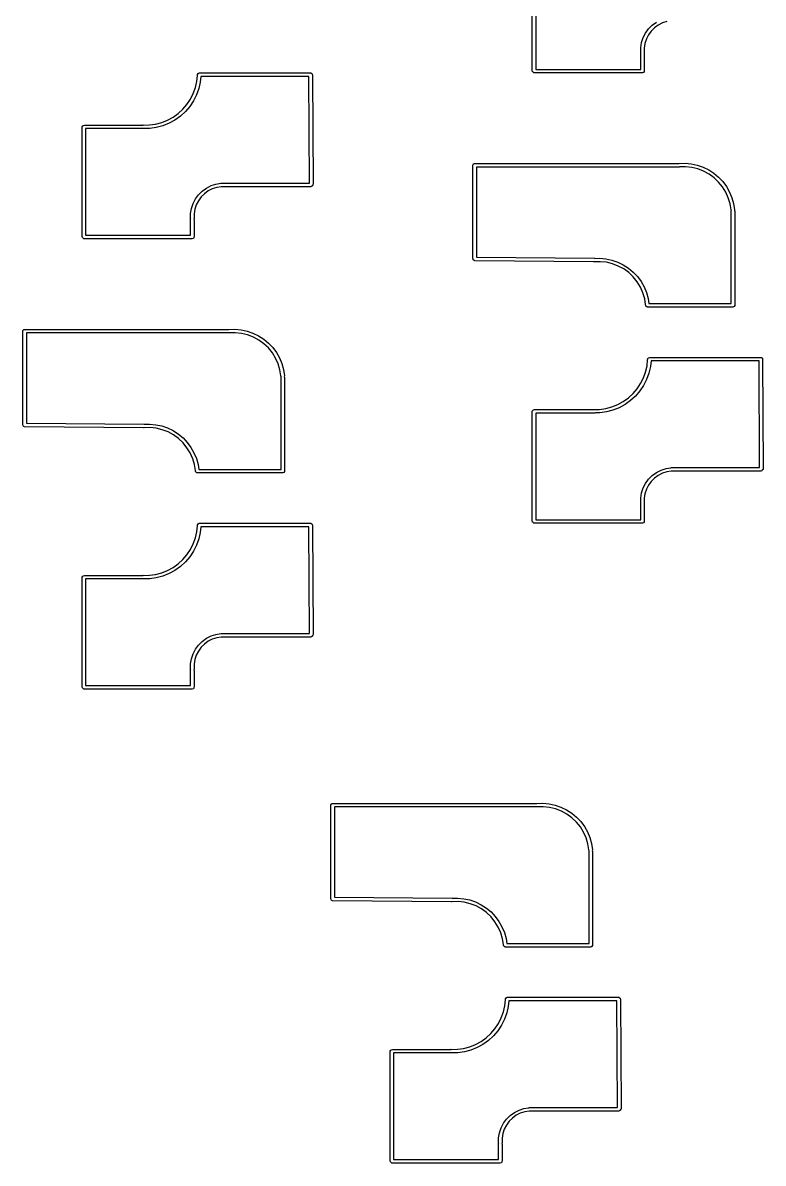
# Model space of a CAD drawing. Extents: x -5 to 140, y -38 to 78.
# Drawn here: x 33.12 to 64.38, y -21.3 to 26.81 of the extents above; entities that cross this region are included whole.
import ezdxf

# ---------------------------------------------------------------- set-up
doc = ezdxf.new("R2010")
doc.units = 0
doc.layers.add('BLACK', color=7, linetype='CONTINUOUS')

msp = doc.modelspace()

# ---------------------------------------------------------------- linework, layer by layer
at = {"layer": 'BLACK', "linetype": 'CONTINUOUS'}
for p, q in [((54.625, 24.8), (54.625, 29.4)), ((54.775, 29.35), (54.775, 24.85)), ((59.4095, 26.3843), (59.539, 26.5615)), ((59.6499, 26.4663), (59.5339, 26.3076)), ((59.539, 26.5615), (59.6947, 26.7163)), ((59.7893, 26.6049), (59.6499, 26.4663)), ((59.6947, 26.7163), (59.8726, 26.8448)), ((59.9486, 26.72), (59.7893, 26.6049)), ((60.124, 26.8087), (59.9486, 26.72)), ((60.3111, 26.8689), (60.124, 26.8087)), ((59.2408, 25.9805), (59.3093, 26.1891)), ((59.3093, 26.1891), (59.4095, 26.3843)), ((59.4441, 26.1328), (59.3828, 25.946)), ((59.5339, 26.3076), (59.4441, 26.1328)), ((59.205, 25.5), (59.2095, 25.5257)), ((59.2052, 25.5443), (59.2059, 25.7638)), ((59.2118, 25.5283), (59.2052, 25.5443)), ((59.2052, 25.5443), (59.2052, 25.5443)), ((59.2059, 25.7638), (59.2408, 25.9805)), ((59.2095, 25.5257), (59.2118, 25.5283)), ((59.3548, 25.5557), (59.3468, 25.5226)), ((59.3468, 25.5226), (59.355, 25.5)), ((59.3515, 25.7519), (59.351, 25.565)), ((59.351, 25.565), (59.3548, 25.5557)), ((59.3828, 25.946), (59.3515, 25.7519)), ((59.205, 24.85), (59.205, 25.5)), ((59.355, 25.5), (59.355, 24.8)), ((40.4714, 24.3388), (40.498, 24.5927)), ((40.4951, 24.6033), (40.5034, 24.6254)), ((40.498, 24.5927), (40.4951, 24.6033)), ((40.5011, 24.638), (40.5268, 24.6825)), ((40.5034, 24.6254), (40.5011, 24.638)), ((40.5268, 24.6825), (40.575, 24.7)), ((40.575, 24.7), (45.275, 24.7)), ((40.64, 24.55), (40.6154, 24.3148)), ((45.2003, 24.55), (40.64, 24.55)), ((45.2247, 20.05), (45.2003, 24.55)), ((45.275, 24.7), (45.3007, 24.6955)), ((45.3007, 24.6955), (45.34, 24.6625)), ((45.34, 24.6625), (45.3489, 24.612)), ((45.3489, 24.612), (45.3469, 24.6087)), ((45.3469, 24.6087), (45.35, 24.6004)), ((45.35, 24.6004), (45.375, 20.0004)), ((54.6425, 24.7518), (54.625, 24.8)), ((54.6592, 24.7422), (54.6425, 24.7518)), ((54.66, 24.7375), (54.6592, 24.7422)), ((54.6993, 24.7045), (54.66, 24.7375)), ((54.725, 24.7), (54.6993, 24.7045)), ((59.275, 24.7), (54.725, 24.7)), ((54.775, 24.85), (59.205, 24.85)), ((59.3232, 24.7175), (59.275, 24.7)), ((59.3489, 24.762), (59.3232, 24.7175)), ((59.3505, 24.7743), (59.3473, 24.7706)), ((59.3473, 24.7706), (59.3489, 24.762)), ((59.355, 24.8), (59.3505, 24.7743)), ((40.3218, 23.8296), (40.412, 24.0797)), ((40.412, 24.0797), (40.4714, 24.3388)), ((40.6154, 24.3148), (40.5521, 24.0385)), ((40.0548, 23.3711), (40.2022, 23.5923)), ((40.2022, 23.5923), (40.3218, 23.8296)), ((40.4559, 23.7719), (40.3283, 23.5188)), ((40.5521, 24.0385), (40.4559, 23.7719)), ((39.6857, 22.9897), (39.8818, 23.1692)), ((39.8818, 23.1692), (40.0548, 23.3711)), ((40.1712, 23.2829), (39.9867, 23.0677)), ((40.3283, 23.5188), (40.1712, 23.2829)), ((38.9892, 22.6095), (39.2362, 22.7078)), ((39.2362, 22.7078), (39.4695, 22.8352)), ((39.5471, 22.7115), (39.2983, 22.5757)), ((39.4695, 22.8352), (39.6857, 22.9897)), ((39.7777, 22.8763), (39.5471, 22.7115)), ((39.9867, 23.0677), (39.7777, 22.8763)), ((35.625, 22.4), (35.6295, 22.4257)), ((35.625, 17.8), (35.625, 22.4)), ((35.6295, 22.4257), (35.6625, 22.465)), ((35.6625, 22.465), (35.6672, 22.4658)), ((35.6672, 22.4658), (35.6768, 22.4825)), ((35.6768, 22.4825), (35.725, 22.5)), ((35.725, 22.5), (38.1855, 22.5)), ((38.275, 22.35), (35.775, 22.35)), ((35.775, 22.35), (35.775, 17.85)), ((38.1855, 22.5), (38.2033, 22.5049)), ((38.2033, 22.5049), (38.2136, 22.5011)), ((38.2136, 22.5011), (38.4689, 22.5053)), ((38.2933, 22.3567), (38.275, 22.35)), ((38.4801, 22.3597), (38.2933, 22.3567)), ((38.4689, 22.5053), (38.7322, 22.5416)), ((38.7609, 22.3985), (38.4801, 22.3597)), ((38.7322, 22.5416), (38.9892, 22.6095)), ((39.0349, 22.4708), (38.7609, 22.3985)), ((39.2983, 22.5757), (39.0349, 22.4708)), ((52.125, 20.804), (52.1267, 20.8137)), ((52.125, 16.896), (52.125, 20.804)), ((52.1261, 20.817), (52.1278, 20.8199)), ((52.1267, 20.8137), (52.1261, 20.817)), ((52.1278, 20.8199), (52.1295, 20.8297)), ((52.1295, 20.8297), (52.142, 20.8446)), ((52.142, 20.8446), (52.1518, 20.8615)), ((52.1518, 20.8615), (52.1581, 20.8638)), ((52.1581, 20.8638), (52.1625, 20.869)), ((52.1625, 20.869), (52.1817, 20.8723)), ((52.1817, 20.8723), (52.2, 20.879)), ((52.2, 20.879), (60.825, 20.879)), ((60.825, 20.729), (52.275, 20.729)), ((52.275, 20.729), (52.275, 16.9243)), ((60.825, 20.879), (60.8255, 20.8789)), ((60.8282, 20.7301), (60.825, 20.729)), ((60.8255, 20.8789), (61.0786, 20.8867)), ((60.8318, 20.7293), (60.8282, 20.7301)), ((60.8425, 20.7339), (60.8318, 20.7293)), ((61.0945, 20.7404), (60.8425, 20.7339)), ((61.0786, 20.8867), (61.3381, 20.8634)), ((61.3563, 20.7128), (61.0945, 20.7404)), ((61.3381, 20.8634), (61.5929, 20.8089)), ((61.6122, 20.6513), (61.3563, 20.7128)), ((61.5929, 20.8089), (61.8392, 20.724)), ((61.8392, 20.724), (62.0736, 20.6102)), ((61.8578, 20.5569), (61.6122, 20.6513)), ((62.0891, 20.4313), (61.8578, 20.5569)), ((62.0736, 20.6102), (62.2925, 20.4688)), ((62.302, 20.2766), (62.0891, 20.4313)), ((62.2925, 20.4688), (62.4928, 20.3022)), ((62.4928, 20.0953), (62.302, 20.2766)), ((62.4928, 20.3022), (62.6715, 20.1126)), ((40.6947, 19.7163), (40.8726, 19.8448)), ((40.8726, 19.8448), (41.0685, 19.9439)), ((41.124, 19.8087), (40.9486, 19.72)), ((41.0685, 19.9439), (41.2774, 20.0111)), ((41.3111, 19.8689), (41.124, 19.8087)), ((41.2774, 20.0111), (41.4792, 20.0424)), ((41.4959, 19.8976), (41.3111, 19.8689)), ((41.4792, 20.0424), (41.5, 20.05)), ((41.5057, 19.8952), (41.4959, 19.8976)), ((41.5, 20.05), (45.2247, 20.05)), ((41.5173, 19.9), (41.5057, 19.8952)), ((45.275, 19.9), (41.5173, 19.9)), ((45.3232, 19.9175), (45.275, 19.9)), ((45.3329, 19.9344), (45.3232, 19.9175)), ((45.3379, 19.9353), (45.3329, 19.9344)), ((45.3706, 19.9747), (45.3379, 19.9353)), ((45.375, 20.0004), (45.3706, 19.9747)), ((62.6584, 19.8908), (62.4928, 20.0953)), ((62.7958, 19.6663), (62.6584, 19.8908)), ((62.6715, 20.1126), (62.8261, 19.9028)), ((62.8261, 19.9028), (62.9543, 19.676)), ((40.3093, 19.1891), (40.4095, 19.3843)), ((40.4095, 19.3843), (40.539, 19.5615)), ((40.5339, 19.3076), (40.4441, 19.1328)), ((40.6499, 19.4663), (40.5339, 19.3076)), ((40.539, 19.5615), (40.6947, 19.7163)), ((40.7893, 19.6049), (40.6499, 19.4663)), ((40.9486, 19.72), (40.7893, 19.6049)), ((62.9028, 19.4259), (62.7958, 19.6663)), ((62.9775, 19.1735), (62.9028, 19.4259)), ((62.9543, 19.676), (63.0541, 19.4353)), ((63.0541, 19.4353), (63.1243, 19.1844)), ((40.2059, 18.7638), (40.2408, 18.9805)), ((40.2408, 18.9805), (40.3093, 19.1891)), ((40.3828, 18.946), (40.3515, 18.7519)), ((40.4441, 19.1328), (40.3828, 18.946)), ((63.0169, 18.9245), (62.9775, 19.1735)), ((63.0143, 18.9132), (63.0169, 18.9245)), ((63.0301, 18.8764), (63.0143, 18.9132)), ((63.025, 18.85), (63.0295, 18.8757)), ((63.025, 14.971), (63.025, 18.85)), ((63.0295, 18.8757), (63.0301, 18.8764)), ((63.1243, 19.1844), (63.1637, 18.9268)), ((63.1637, 18.9268), (63.1572, 18.8983)), ((63.1572, 18.8983), (63.1575, 18.8982)), ((63.1575, 18.8982), (63.175, 18.85)), ((63.1637, 18.9268), (63.1637, 18.9268)), ((63.175, 18.85), (63.175, 14.905)), ((40.205, 18.5), (40.2095, 18.5257)), ((40.205, 17.85), (40.205, 18.5)), ((40.2052, 18.5443), (40.2059, 18.7638)), ((40.2118, 18.5283), (40.2052, 18.5443)), ((40.2052, 18.5443), (40.2052, 18.5443)), ((40.2095, 18.5257), (40.2118, 18.5283)), ((40.3548, 18.5557), (40.3468, 18.5226)), ((40.3468, 18.5226), (40.355, 18.5)), ((40.3515, 18.7519), (40.351, 18.565)), ((40.351, 18.565), (40.3548, 18.5557)), ((40.355, 18.5), (40.355, 17.8)), ((35.775, 17.85), (40.205, 17.85)), ((35.6425, 17.7518), (35.625, 17.8)), ((35.6592, 17.7422), (35.6425, 17.7518)), ((35.66, 17.7375), (35.6592, 17.7422)), ((35.6993, 17.7045), (35.66, 17.7375)), ((35.725, 17.7), (35.6993, 17.7045)), ((40.275, 17.7), (35.725, 17.7)), ((40.3232, 17.7175), (40.275, 17.7)), ((40.3489, 17.762), (40.3232, 17.7175)), ((40.3505, 17.7743), (40.3473, 17.7706)), ((40.3473, 17.7706), (40.3489, 17.762)), ((40.355, 17.8), (40.3505, 17.7743)), ((52.1328, 16.8747), (52.125, 16.896)), ((52.1263, 16.8637), (52.1328, 16.8747)), ((52.1347, 16.8131), (52.1263, 16.8637)), ((52.275, 16.9243), (57.2507, 16.879)), ((57.2507, 16.879), (57.2659, 16.8762)), ((57.2659, 16.8762), (57.4781, 16.8828)), ((57.4781, 16.8828), (57.7371, 16.8595)), ((57.7371, 16.8595), (57.9915, 16.8051)), ((52.1737, 16.7798), (52.1347, 16.8131)), ((52.1993, 16.775), (52.1737, 16.7798)), ((57.2141, 16.7293), (52.1993, 16.775)), ((57.2319, 16.7253), (57.2141, 16.7293)), ((57.2406, 16.7291), (57.2319, 16.7253)), ((57.2493, 16.729), (57.2406, 16.7291)), ((57.2525, 16.7301), (57.2493, 16.729)), ((57.494, 16.7364), (57.2525, 16.7301)), ((57.7552, 16.709), (57.494, 16.7364)), ((58.0106, 16.6476), (57.7552, 16.709)), ((57.9915, 16.8051), (58.2374, 16.7205)), ((58.2558, 16.5535), (58.0106, 16.6476)), ((58.2374, 16.7205), (58.4713, 16.6069)), ((58.4867, 16.4281), (58.2558, 16.5535)), ((58.4713, 16.6069), (58.6898, 16.4659)), ((58.6991, 16.2737), (58.4867, 16.4281)), ((58.6898, 16.4659), (58.8898, 16.2995)), ((58.8897, 16.0929), (58.6991, 16.2737)), ((59.0549, 15.8887), (58.8897, 16.0929)), ((58.8898, 16.2995), (59.0682, 16.1103)), ((59.1921, 15.6648), (59.0549, 15.8887)), ((59.0682, 16.1103), (59.2225, 15.901)), ((59.2225, 15.901), (59.3505, 15.6746)), ((59.299, 15.4248), (59.1921, 15.6648)), ((59.3735, 15.173), (59.299, 15.4248)), ((59.3505, 15.6746), (59.4503, 15.4344)), ((59.4503, 15.4344), (59.5203, 15.1839)), ((59.4129, 14.9244), (59.3735, 15.173)), ((59.4103, 14.9131), (59.4129, 14.9244)), ((59.5203, 15.1839), (59.5529, 14.971)), ((59.5529, 14.971), (63.025, 14.971)), ((59.419, 14.893), (59.4103, 14.9131)), ((59.425, 14.8585), (59.419, 14.893)), ((59.4643, 14.8255), (59.425, 14.8585)), ((59.49, 14.821), (59.4643, 14.8255)), ((63.1, 14.821), (59.49, 14.821)), ((63.1482, 14.8385), (63.1, 14.821)), ((63.1739, 14.883), (63.1482, 14.8385)), ((63.175, 14.905), (63.1725, 14.8908)), ((63.1725, 14.8908), (63.1739, 14.883)), ((33.125, 13.804), (33.1267, 13.8137)), ((33.125, 9.896), (33.125, 13.804)), ((33.1261, 13.817), (33.1278, 13.8199)), ((33.1267, 13.8137), (33.1261, 13.817)), ((33.1278, 13.8199), (33.1295, 13.8297)), ((33.1295, 13.8297), (33.142, 13.8446)), ((33.142, 13.8446), (33.1518, 13.8615)), ((33.1518, 13.8615), (33.1581, 13.8638)), ((33.1581, 13.8638), (33.1625, 13.869)), ((33.1625, 13.869), (33.1817, 13.8723)), ((33.1817, 13.8723), (33.2, 13.879)), ((33.2, 13.879), (41.825, 13.879)), ((41.825, 13.729), (33.275, 13.729)), ((33.275, 13.729), (33.275, 9.92432)), ((41.825, 13.879), (41.8255, 13.8789)), ((41.8282, 13.7301), (41.825, 13.729)), ((41.8255, 13.8789), (42.0786, 13.8867)), ((41.8318, 13.7293), (41.8282, 13.7301)), ((41.8425, 13.7339), (41.8318, 13.7293)), ((42.0945, 13.7404), (41.8425, 13.7339)), ((42.0786, 13.8867), (42.3381, 13.8634)), ((42.3563, 13.7128), (42.0945, 13.7404)), ((42.3381, 13.8634), (42.5929, 13.8089)), ((42.6122, 13.6513), (42.3563, 13.7128)), ((42.5929, 13.8089), (42.8392, 13.724)), ((42.8578, 13.5569), (42.6122, 13.6513)), ((42.8392, 13.724), (43.0736, 13.6102)), ((43.0891, 13.4313), (42.8578, 13.5569)), ((43.0736, 13.6102), (43.2925, 13.4688)), ((43.302, 13.2766), (43.0891, 13.4313)), ((43.2925, 13.4688), (43.4928, 13.3022)), ((43.4928, 13.0953), (43.302, 13.2766)), ((43.4928, 13.3022), (43.6715, 13.1126)), ((43.6584, 12.8908), (43.4928, 13.0953)), ((43.6715, 13.1126), (43.8261, 12.9028)), ((43.7958, 12.6663), (43.6584, 12.8908)), ((43.9028, 12.4259), (43.7958, 12.6663)), ((43.8261, 12.9028), (43.9543, 12.676)), ((43.9543, 12.676), (44.0541, 12.4353)), ((59.4714, 12.3388), (59.498, 12.5927)), ((59.4951, 12.6033), (59.5034, 12.6254)), ((59.498, 12.5927), (59.4951, 12.6033)), ((59.5011, 12.638), (59.5268, 12.6825)), ((59.5034, 12.6254), (59.5011, 12.638)), ((59.5268, 12.6825), (59.575, 12.7)), ((59.575, 12.7), (64.275, 12.7)), ((59.64, 12.55), (59.6154, 12.3148)), ((64.2003, 12.55), (59.64, 12.55)), ((64.2247, 8.05), (64.2003, 12.55)), ((64.275, 12.7), (64.3007, 12.6955)), ((64.3007, 12.6955), (64.34, 12.6625)), ((64.34, 12.6625), (64.3489, 12.612)), ((64.3489, 12.612), (64.3469, 12.6087)), ((64.3469, 12.6087), (64.35, 12.6004)), ((64.35, 12.6004), (64.375, 8.00041)), ((43.9775, 12.1735), (43.9028, 12.4259)), ((44.0169, 11.9245), (43.9775, 12.1735)), ((44.0541, 12.4353), (44.1243, 12.1844)), ((44.1243, 12.1844), (44.1637, 11.9268)), ((59.3218, 11.8296), (59.412, 12.0797)), ((59.412, 12.0797), (59.4714, 12.3388)), ((59.5521, 12.0385), (59.4559, 11.7719)), ((59.6154, 12.3148), (59.5521, 12.0385)), ((44.0143, 11.9132), (44.0169, 11.9245)), ((44.0301, 11.8764), (44.0143, 11.9132)), ((44.025, 11.85), (44.0295, 11.8757)), ((44.025, 7.971), (44.025, 11.85)), ((44.0295, 11.8757), (44.0301, 11.8764)), ((44.1637, 11.9268), (44.1572, 11.8983)), ((44.1572, 11.8983), (44.1575, 11.8982)), ((44.1575, 11.8982), (44.175, 11.85)), ((44.1637, 11.9268), (44.1637, 11.9268)), ((44.175, 11.85), (44.175, 7.905)), ((59.0548, 11.3711), (59.2022, 11.5923)), ((59.2022, 11.5923), (59.3218, 11.8296)), ((59.4559, 11.7719), (59.3283, 11.5188)), ((58.6857, 10.9897), (58.8818, 11.1692)), ((58.9867, 11.0677), (58.7777, 10.8763)), ((58.8818, 11.1692), (59.0548, 11.3711)), ((59.1712, 11.2829), (58.9867, 11.0677)), ((59.3283, 11.5188), (59.1712, 11.2829)), ((57.7322, 10.5416), (57.9892, 10.6095)), ((57.9892, 10.6095), (58.2362, 10.7078)), ((58.2362, 10.7078), (58.4695, 10.8352)), ((58.5471, 10.7115), (58.2983, 10.5757)), ((58.4695, 10.8352), (58.6857, 10.9897)), ((58.7777, 10.8763), (58.5471, 10.7115)), ((54.625, 10.4), (54.6295, 10.4257)), ((54.625, 5.8), (54.625, 10.4)), ((54.6295, 10.4257), (54.6625, 10.465)), ((54.6625, 10.465), (54.6672, 10.4658)), ((54.6672, 10.4658), (54.6768, 10.4825)), ((54.6768, 10.4825), (54.725, 10.5)), ((54.725, 10.5), (57.1855, 10.5)), ((57.275, 10.35), (54.775, 10.35)), ((54.775, 10.35), (54.775, 5.85)), ((57.1855, 10.5), (57.2033, 10.5049)), ((57.2033, 10.5049), (57.2136, 10.5011)), ((57.2136, 10.5011), (57.4689, 10.5053)), ((57.2933, 10.3567), (57.275, 10.35)), ((57.4801, 10.3597), (57.2933, 10.3567)), ((57.4689, 10.5053), (57.7322, 10.5416)), ((57.7609, 10.3985), (57.4801, 10.3597)), ((58.0349, 10.4708), (57.7609, 10.3985)), ((58.2983, 10.5757), (58.0349, 10.4708)), ((33.1328, 9.8747), (33.125, 9.896)), ((33.1263, 9.8637), (33.1328, 9.8747)), ((33.1347, 9.81309), (33.1263, 9.8637)), ((33.1737, 9.77976), (33.1347, 9.81309)), ((33.1993, 9.775), (33.1737, 9.77976)), ((38.2141, 9.72932), (33.1993, 9.775)), ((33.275, 9.92432), (38.2507, 9.879)), ((38.2319, 9.72531), (38.2141, 9.72932)), ((38.2406, 9.72908), (38.2319, 9.72531)), ((38.2493, 9.729), (38.2406, 9.72908)), ((38.2525, 9.73014), (38.2493, 9.729)), ((38.2507, 9.879), (38.2659, 9.87617)), ((38.494, 9.73644), (38.2525, 9.73014)), ((38.2659, 9.87617), (38.4781, 9.88278)), ((38.4781, 9.88278), (38.7371, 9.85947)), ((38.7552, 9.70896), (38.494, 9.73644)), ((38.7371, 9.85947), (38.9915, 9.80512)), ((39.0106, 9.64762), (38.7552, 9.70896)), ((38.9915, 9.80512), (39.2374, 9.72051)), ((39.2558, 9.55347), (39.0106, 9.64762)), ((39.2374, 9.72051), (39.4713, 9.60687)), ((39.4867, 9.42812), (39.2558, 9.55347)), ((39.4713, 9.60687), (39.6898, 9.46586)), ((39.6991, 9.27371), (39.4867, 9.42812)), ((39.6898, 9.46586), (39.8898, 9.29954)), ((39.8897, 9.09289), (39.6991, 9.27371)), ((39.8898, 9.29954), (40.0682, 9.11033)), ((40.0549, 8.88875), (39.8897, 9.09289)), ((40.1921, 8.66478), (40.0549, 8.88875)), ((40.0682, 9.11033), (40.2225, 8.90099)), ((40.299, 8.42482), (40.1921, 8.66478)), ((40.2225, 8.90099), (40.3505, 8.67458)), ((40.3505, 8.67458), (40.4503, 8.43439)), ((40.3735, 8.17297), (40.299, 8.42482)), ((40.4503, 8.43439), (40.5203, 8.18393)), ((40.5203, 8.18393), (40.5529, 7.971)), ((40.4129, 7.92443), (40.3735, 8.17297)), ((40.4103, 7.91315), (40.4129, 7.92443)), ((40.419, 7.89301), (40.4103, 7.91315)), ((40.425, 7.8585), (40.419, 7.89301)), ((40.4643, 7.82552), (40.425, 7.8585)), ((40.49, 7.821), (40.4643, 7.82552)), ((44.1, 7.821), (40.49, 7.821)), ((40.5529, 7.971), (44.025, 7.971)), ((44.1482, 7.83855), (44.1, 7.821)), ((44.1739, 7.88298), (44.1482, 7.83855)), ((44.175, 7.905), (44.1725, 7.89076)), ((44.1725, 7.89076), (44.1739, 7.88298)), ((59.539, 7.56155), (59.6947, 7.7163)), ((59.6947, 7.7163), (59.8726, 7.84479)), ((59.9486, 7.71997), (59.7893, 7.60489)), ((59.8726, 7.84479), (60.0685, 7.94387)), ((60.124, 7.80869), (59.9486, 7.71997)), ((60.0685, 7.94387), (60.2774, 8.01108)), ((60.3111, 7.86888), (60.124, 7.80869)), ((60.2774, 8.01108), (60.4792, 8.04244)), ((60.4959, 7.89759), (60.3111, 7.86888)), ((60.4792, 8.04244), (60.5, 8.05)), ((60.5057, 7.89521), (60.4959, 7.89759)), ((60.5, 8.05), (64.2247, 8.05)), ((60.5173, 7.9), (60.5057, 7.89521)), ((64.275, 7.9), (60.5173, 7.9)), ((64.3232, 7.91755), (64.275, 7.9)), ((64.3329, 7.93436), (64.3232, 7.91755)), ((64.3379, 7.93525), (64.3329, 7.93436)), ((64.3706, 7.97473), (64.3379, 7.93525)), ((64.375, 8.00041), (64.3706, 7.97473)), ((59.3093, 7.18907), (59.4095, 7.38435)), ((59.4095, 7.38435), (59.539, 7.56155)), ((59.5339, 7.30763), (59.4441, 7.13275)), ((59.6499, 7.46631), (59.5339, 7.30763)), ((59.7893, 7.60489), (59.6499, 7.46631)), ((59.2052, 6.54434), (59.2059, 6.76383)), ((59.2059, 6.76383), (59.2408, 6.98052)), ((59.2408, 6.98052), (59.3093, 7.18907)), ((59.3515, 6.75194), (59.351, 6.56497)), ((59.3828, 6.94599), (59.3515, 6.75194)), ((59.4441, 7.13275), (59.3828, 6.94599)), ((59.205, 6.5), (59.2095, 6.52565)), ((59.205, 5.85), (59.205, 6.5)), ((59.2052, 6.54433), (59.2052, 6.54434)), ((59.2118, 6.52834), (59.2052, 6.54433)), ((59.2095, 6.52565), (59.2118, 6.52834)), ((59.3548, 6.55567), (59.3468, 6.52265)), ((59.3468, 6.52265), (59.355, 6.5)), ((59.351, 6.56497), (59.3548, 6.55567)), ((59.355, 6.5), (59.355, 5.8)), ((54.6425, 5.75179), (54.625, 5.8)), ((54.775, 5.85), (59.205, 5.85)), ((59.3505, 5.77435), (59.3473, 5.77061)), ((59.355, 5.8), (59.3505, 5.77435)), ((40.412, 5.07966), (40.4714, 5.33876)), ((40.4714, 5.33876), (40.498, 5.59274)), ((40.4951, 5.6033), (40.5034, 5.62544)), ((40.498, 5.59274), (40.4951, 5.6033)), ((40.5011, 5.63802), (40.5268, 5.68245)), ((40.5034, 5.62544), (40.5011, 5.63802)), ((40.5268, 5.68245), (40.575, 5.7)), ((40.6154, 5.3148), (40.5521, 5.03852)), ((40.575, 5.7), (45.275, 5.7)), ((40.64, 5.55), (40.6154, 5.3148)), ((45.2003, 5.55), (40.64, 5.55)), ((45.2247, 1.05), (45.2003, 5.55)), ((45.275, 5.7), (45.3007, 5.69548)), ((45.3007, 5.69548), (45.34, 5.6625)), ((45.34, 5.6625), (45.3489, 5.61198)), ((45.3489, 5.61198), (45.3469, 5.60866)), ((45.3469, 5.60866), (45.35, 5.60041)), ((45.35, 5.60041), (45.375, 1.00041)), ((54.6592, 5.74216), (54.6425, 5.75179)), ((54.66, 5.7375), (54.6592, 5.74216)), ((54.6993, 5.70452), (54.66, 5.7375)), ((54.725, 5.7), (54.6993, 5.70452)), ((59.275, 5.7), (54.725, 5.7)), ((59.3232, 5.71755), (59.275, 5.7)), ((59.3489, 5.76198), (59.3232, 5.71755)), ((59.3473, 5.77061), (59.3489, 5.76198)), ((40.2022, 4.59225), (40.3218, 4.82961)), ((40.3218, 4.82961), (40.412, 5.07966)), ((40.5521, 5.03852), (40.4559, 4.77189)), ((39.8818, 4.16922), (40.0548, 4.37105)), ((40.0548, 4.37105), (40.2022, 4.59225)), ((40.3283, 4.51879), (40.1712, 4.28292)), ((40.4559, 4.77189), (40.3283, 4.51879)), ((39.4695, 3.83516), (39.6857, 3.98972)), ((39.7777, 3.8763), (39.5471, 3.71148)), ((39.6857, 3.98972), (39.8818, 4.16922)), ((39.9867, 4.0677), (39.7777, 3.8763)), ((40.1712, 4.28292), (39.9867, 4.0677)), ((35.625, 3.4), (35.6295, 3.42565)), ((35.625, -1.2), (35.625, 3.4)), ((35.6295, 3.42565), (35.6625, 3.46495)), ((35.6625, 3.46495), (35.6672, 3.46577)), ((35.6672, 3.46577), (35.6768, 3.48245)), ((35.6768, 3.48245), (35.725, 3.5)), ((35.725, 3.5), (38.1855, 3.5)), ((38.1855, 3.5), (38.2033, 3.50493)), ((38.2033, 3.50493), (38.2136, 3.50109)), ((38.2136, 3.50109), (38.4689, 3.50527)), ((38.4689, 3.50527), (38.7322, 3.54163)), ((38.7609, 3.39849), (38.4801, 3.35972)), ((38.7322, 3.54163), (38.9892, 3.60947)), ((39.0349, 3.47082), (38.7609, 3.39849)), ((38.9892, 3.60947), (39.2362, 3.70779)), ((39.2983, 3.57566), (39.0349, 3.47082)), ((39.2362, 3.70779), (39.4695, 3.83516)), ((39.5471, 3.71148), (39.2983, 3.57566)), ((38.275, 3.35), (35.775, 3.35)), ((35.775, 3.35), (35.775, -1.15)), ((38.2933, 3.35666), (38.275, 3.35)), ((38.4801, 3.35972), (38.2933, 3.35666)), ((41.0685, 0.94387), (41.2774, 1.01108)), ((41.2774, 1.01108), (41.4792, 1.04244)), ((41.4792, 1.04244), (41.5, 1.05)), ((41.5, 1.05), (45.2247, 1.05)), ((45.3706, 0.97473), (45.3379, 0.93525)), ((45.375, 1.00041), (45.3706, 0.97473)), ((40.4095, 0.38435), (40.539, 0.56155)), ((40.539, 0.56155), (40.6947, 0.7163)), ((40.7893, 0.60489), (40.6499, 0.46631)), ((40.6947, 0.7163), (40.8726, 0.84479)), ((40.9486, 0.71997), (40.7893, 0.60489)), ((40.8726, 0.84479), (41.0685, 0.94387)), ((41.124, 0.80869), (40.9486, 0.71997)), ((41.3111, 0.86888), (41.124, 0.80869)), ((41.4959, 0.89759), (41.3111, 0.86888)), ((41.5057, 0.89521), (41.4959, 0.89759)), ((41.5173, 0.9), (41.5057, 0.89521)), ((45.275, 0.9), (41.5173, 0.9)), ((45.3232, 0.91755), (45.275, 0.9)), ((45.3329, 0.93436), (45.3232, 0.91755)), ((45.3379, 0.93525), (45.3329, 0.93436)), ((40.2408, -0.01948), (40.3093, 0.18907)), ((40.3093, 0.18907), (40.4095, 0.38435)), ((40.4441, 0.13275), (40.3828, -0.05401)), ((40.5339, 0.30763), (40.4441, 0.13275)), ((40.6499, 0.46631), (40.5339, 0.30763)), ((40.205, -0.5), (40.2095, -0.47435)), ((40.2052, -0.45566), (40.2059, -0.23617)), ((40.2118, -0.47166), (40.2052, -0.45566)), ((40.2052, -0.45566), (40.2052, -0.45566)), ((40.2059, -0.23617), (40.2408, -0.01948)), ((40.2095, -0.47435), (40.2118, -0.47166)), ((40.3548, -0.44433), (40.3468, -0.47735)), ((40.3468, -0.47735), (40.355, -0.5)), ((40.3515, -0.24806), (40.351, -0.43503)), ((40.351, -0.43503), (40.3548, -0.44433)), ((40.3828, -0.05401), (40.3515, -0.24806)), ((40.205, -1.15), (40.205, -0.5)), ((40.355, -0.5), (40.355, -1.2)), ((35.6425, -1.24821), (35.625, -1.2)), ((35.6592, -1.25784), (35.6425, -1.24821)), ((35.66, -1.2625), (35.6592, -1.25784)), ((35.6993, -1.29548), (35.66, -1.2625)), ((35.725, -1.3), (35.6993, -1.29548)), ((40.275, -1.3), (35.725, -1.3)), ((35.775, -1.15), (40.205, -1.15)), ((40.3232, -1.28245), (40.275, -1.3)), ((40.3489, -1.23802), (40.3232, -1.28245)), ((40.3505, -1.22565), (40.3473, -1.22939)), ((40.3473, -1.22939), (40.3489, -1.23802)), ((40.355, -1.2), (40.3505, -1.22565)), ((46.125, -6.196), (46.1267, -6.18626)), ((46.125, -10.104), (46.125, -6.196)), ((46.1261, -6.18298), (46.1278, -6.18009)), ((46.1267, -6.18626), (46.1261, -6.18298)), ((46.1278, -6.18009), (46.1295, -6.17035)), ((46.1295, -6.17035), (46.142, -6.15542)), ((46.142, -6.15542), (46.1518, -6.13855)), ((46.1518, -6.13855), (46.1581, -6.13623)), ((46.1581, -6.13623), (46.1625, -6.13105)), ((46.1625, -6.13105), (46.1817, -6.12766)), ((46.1817, -6.12766), (46.2, -6.121)), ((46.2, -6.121), (54.825, -6.121)), ((54.825, -6.121), (54.8255, -6.12109)), ((54.8255, -6.12109), (55.0786, -6.11325)), ((55.0786, -6.11325), (55.3381, -6.13664)), ((55.3381, -6.13664), (55.5929, -6.19114)), ((55.5929, -6.19114), (55.8392, -6.27596)), ((54.825, -6.271), (46.275, -6.271)), ((46.275, -6.271), (46.275, -10.0757)), ((54.8282, -6.26985), (54.825, -6.271)), ((54.8318, -6.27069), (54.8282, -6.26985)), ((54.8425, -6.26611), (54.8318, -6.27069)), ((55.0945, -6.25958), (54.8425, -6.26611)), ((55.3563, -6.28716), (55.0945, -6.25958)), ((55.6122, -6.34867), (55.3563, -6.28716)), ((55.8578, -6.44305), (55.6122, -6.34867)), ((55.8392, -6.27596), (56.0736, -6.38985)), ((56.0891, -6.5687), (55.8578, -6.44305)), ((56.0736, -6.38985), (56.2925, -6.53116)), ((56.302, -6.72345), (56.0891, -6.5687)), ((56.2925, -6.53116), (56.4928, -6.69782)), ((56.4928, -6.90466), (56.302, -6.72345)), ((56.4928, -6.69782), (56.6715, -6.88741)), ((56.6584, -7.10924), (56.4928, -6.90466)), ((56.7958, -7.33368), (56.6584, -7.10924)), ((56.6715, -6.88741), (56.8261, -7.09716)), ((56.8261, -7.09716), (56.9543, -7.32401)), ((56.9028, -7.57413), (56.7958, -7.33368)), ((56.9775, -7.8265), (56.9028, -7.57413)), ((56.9543, -7.32401), (57.0541, -7.56466)), ((57.0541, -7.56466), (57.1243, -7.8156)), ((57.0169, -8.07553), (56.9775, -7.8265)), ((57.0143, -8.08684), (57.0169, -8.07553)), ((57.0301, -8.12364), (57.0143, -8.08684)), ((57.025, -8.15), (57.0295, -8.12435)), ((57.025, -12.029), (57.025, -8.15)), ((57.0295, -8.12435), (57.0301, -8.12364)), ((57.1243, -7.8156), (57.1637, -8.07315)), ((57.1637, -8.07316), (57.1572, -8.10166)), ((57.1572, -8.10166), (57.1575, -8.10179)), ((57.1575, -8.10179), (57.175, -8.15)), ((57.1637, -8.07315), (57.1637, -8.07316)), ((57.175, -8.15), (57.175, -12.095)), ((46.1328, -10.1253), (46.125, -10.104)), ((46.275, -10.0757), (51.2507, -10.121)), ((46.1263, -10.1363), (46.1328, -10.1253)), ((46.1347, -10.1869), (46.1263, -10.1363)), ((46.1737, -10.2202), (46.1347, -10.1869)), ((46.1993, -10.225), (46.1737, -10.2202)), ((51.2141, -10.2707), (46.1993, -10.225)), ((51.2319, -10.2747), (51.2141, -10.2707)), ((51.2406, -10.2709), (51.2319, -10.2747)), ((51.2493, -10.271), (51.2406, -10.2709)), ((51.2525, -10.2699), (51.2493, -10.271)), ((51.2507, -10.121), (51.2659, -10.1238)), ((51.494, -10.2636), (51.2525, -10.2699)), ((51.2659, -10.1238), (51.4781, -10.1172)), ((51.4781, -10.1172), (51.7371, -10.1405)), ((51.7552, -10.291), (51.494, -10.2636)), ((51.7371, -10.1405), (51.9915, -10.1949)), ((52.0106, -10.3524), (51.7552, -10.291)), ((51.9915, -10.1949), (52.2374, -10.2795)), ((52.2558, -10.4465), (52.0106, -10.3524)), ((52.2374, -10.2795), (52.4713, -10.3931)), ((52.4867, -10.5719), (52.2558, -10.4465)), ((52.4713, -10.3931), (52.6898, -10.5341)), ((52.6991, -10.7263), (52.4867, -10.5719)), ((52.6898, -10.5341), (52.8898, -10.7005)), ((52.8897, -10.9071), (52.6991, -10.7263)), ((53.0549, -11.1113), (52.8897, -10.9071)), ((52.8898, -10.7005), (53.0682, -10.8897)), ((53.0682, -10.8897), (53.2225, -11.099)), ((53.1921, -11.3352), (53.0549, -11.1113)), ((53.299, -11.5752), (53.1921, -11.3352)), ((53.2225, -11.099), (53.3505, -11.3254)), ((53.3505, -11.3254), (53.4503, -11.5656)), ((53.3735, -11.827), (53.299, -11.5752)), ((53.4129, -12.0756), (53.3735, -11.827)), ((53.4503, -11.5656), (53.5203, -11.8161)), ((53.5203, -11.8161), (53.5529, -12.029)), ((53.4103, -12.0869), (53.4129, -12.0756)), ((53.419, -12.107), (53.4103, -12.0869)), ((53.425, -12.1415), (53.419, -12.107)), ((53.4643, -12.1745), (53.425, -12.1415)), ((53.49, -12.179), (53.4643, -12.1745)), ((57.1, -12.179), (53.49, -12.179)), ((53.5529, -12.029), (57.025, -12.029)), ((57.1482, -12.1615), (57.1, -12.179)), ((57.1739, -12.117), (57.1482, -12.1615)), ((57.175, -12.095), (57.1725, -12.1092)), ((57.1725, -12.1092), (57.1739, -12.117)), ((53.4714, -14.6612), (53.498, -14.4073)), ((53.4951, -14.3967), (53.5034, -14.3746)), ((53.498, -14.4073), (53.4951, -14.3967)), ((53.5011, -14.362), (53.5268, -14.3175)), ((53.5034, -14.3746), (53.5011, -14.362)), ((53.5268, -14.3175), (53.575, -14.3)), ((53.575, -14.3), (58.275, -14.3)), ((58.275, -14.3), (58.3007, -14.3045)), ((58.3007, -14.3045), (58.34, -14.3375)), ((58.34, -14.3375), (58.3489, -14.388)), ((58.3489, -14.388), (58.3469, -14.3913)), ((58.3469, -14.3913), (58.35, -14.3996)), ((58.35, -14.3996), (58.375, -18.9996)), ((53.412, -14.9203), (53.4714, -14.6612)), ((53.6154, -14.6852), (53.5521, -14.9615)), ((53.64, -14.45), (53.6154, -14.6852)), ((58.2003, -14.45), (53.64, -14.45)), ((58.2247, -18.95), (58.2003, -14.45)), ((53.2022, -15.4077), (53.3218, -15.1704)), ((53.3218, -15.1704), (53.412, -14.9203)), ((53.4559, -15.2281), (53.3283, -15.4812)), ((53.5521, -14.9615), (53.4559, -15.2281)), ((52.6857, -16.0103), (52.8818, -15.8308)), ((52.8818, -15.8308), (53.0548, -15.6289)), ((53.1712, -15.7171), (52.9867, -15.9323)), ((53.0548, -15.6289), (53.2022, -15.4077)), ((53.3283, -15.4812), (53.1712, -15.7171)), ((51.9892, -16.3905), (52.2362, -16.2922)), ((52.2362, -16.2922), (52.4695, -16.1648)), ((52.5471, -16.2885), (52.2983, -16.4243)), ((52.4695, -16.1648), (52.6857, -16.0103)), ((52.7777, -16.1237), (52.5471, -16.2885)), ((52.9867, -15.9323), (52.7777, -16.1237)), ((48.625, -16.6), (48.6295, -16.5743)), ((48.625, -21.2), (48.625, -16.6)), ((48.6295, -16.5743), (48.6625, -16.535)), ((48.6625, -16.535), (48.6672, -16.5342)), ((48.6672, -16.5342), (48.6768, -16.5175)), ((48.6768, -16.5175), (48.725, -16.5)), ((48.725, -16.5), (51.1855, -16.5)), ((51.275, -16.65), (48.775, -16.65)), ((48.775, -16.65), (48.775, -21.15)), ((51.1855, -16.5), (51.2033, -16.4951)), ((51.2033, -16.4951), (51.2136, -16.4989)), ((51.2136, -16.4989), (51.4689, -16.4947)), ((51.2933, -16.6433), (51.275, -16.65)), ((51.4801, -16.6403), (51.2933, -16.6433)), ((51.4689, -16.4947), (51.7322, -16.4584)), ((51.7609, -16.6015), (51.4801, -16.6403)), ((51.7322, -16.4584), (51.9892, -16.3905)), ((52.0349, -16.5292), (51.7609, -16.6015)), ((52.2983, -16.4243), (52.0349, -16.5292)), ((53.6947, -19.2837), (53.8726, -19.1552)), ((53.8726, -19.1552), (54.0685, -19.0561)), ((54.124, -19.1913), (53.9486, -19.28)), ((54.0685, -19.0561), (54.2774, -18.9889)), ((54.3111, -19.1311), (54.124, -19.1913)), ((54.2774, -18.9889), (54.4792, -18.9576)), ((54.4959, -19.1024), (54.3111, -19.1311)), ((54.4792, -18.9576), (54.5, -18.95)), ((54.5057, -19.1048), (54.4959, -19.1024)), ((54.5, -18.95), (58.2247, -18.95)), ((54.5173, -19.1), (54.5057, -19.1048)), ((58.275, -19.1), (54.5173, -19.1)), ((58.3232, -19.0825), (58.275, -19.1)), ((58.3329, -19.0656), (58.3232, -19.0825)), ((58.3379, -19.0647), (58.3329, -19.0656)), ((58.3706, -19.0253), (58.3379, -19.0647)), ((58.375, -18.9996), (58.3706, -19.0253)), ((53.3093, -19.8109), (53.4095, -19.6156)), ((53.4095, -19.6156), (53.539, -19.4385)), ((53.5339, -19.6924), (53.4441, -19.8672)), ((53.6499, -19.5337), (53.5339, -19.6924)), ((53.539, -19.4385), (53.6947, -19.2837)), ((53.7893, -19.3951), (53.6499, -19.5337)), ((53.9486, -19.28), (53.7893, -19.3951)), ((53.2059, -20.2362), (53.2408, -20.0195)), ((53.2408, -20.0195), (53.3093, -19.8109)), ((53.3828, -20.054), (53.3515, -20.2481)), ((53.4441, -19.8672), (53.3828, -20.054)), ((53.205, -20.5), (53.2095, -20.4743)), ((53.205, -21.15), (53.205, -20.5)), ((53.2052, -20.4557), (53.2059, -20.2362)), ((53.2118, -20.4717), (53.2052, -20.4557)), ((53.2052, -20.4557), (53.2052, -20.4557)), ((53.2095, -20.4743), (53.2118, -20.4717)), ((53.3548, -20.4443), (53.3468, -20.4773)), ((53.3468, -20.4773), (53.355, -20.5)), ((53.3515, -20.2481), (53.351, -20.435)), ((53.351, -20.435), (53.3548, -20.4443)), ((53.355, -20.5), (53.355, -21.2)), ((48.775, -21.15), (53.205, -21.15)), ((48.6425, -21.2482), (48.625, -21.2)), ((48.6592, -21.2578), (48.6425, -21.2482)), ((48.66, -21.2625), (48.6592, -21.2578)), ((48.6993, -21.2955), (48.66, -21.2625)), ((48.725, -21.3), (48.6993, -21.2955)), ((53.275, -21.3), (48.725, -21.3)), ((53.3232, -21.2825), (53.275, -21.3)), ((53.3489, -21.238), (53.3232, -21.2825)), ((53.3505, -21.2257), (53.3473, -21.2294)), ((53.3473, -21.2294), (53.3489, -21.238)), ((53.355, -21.2), (53.3505, -21.2257))]:
    msp.add_line(p, q, dxfattribs=at)

doc.saveas('drawing.dxf')
